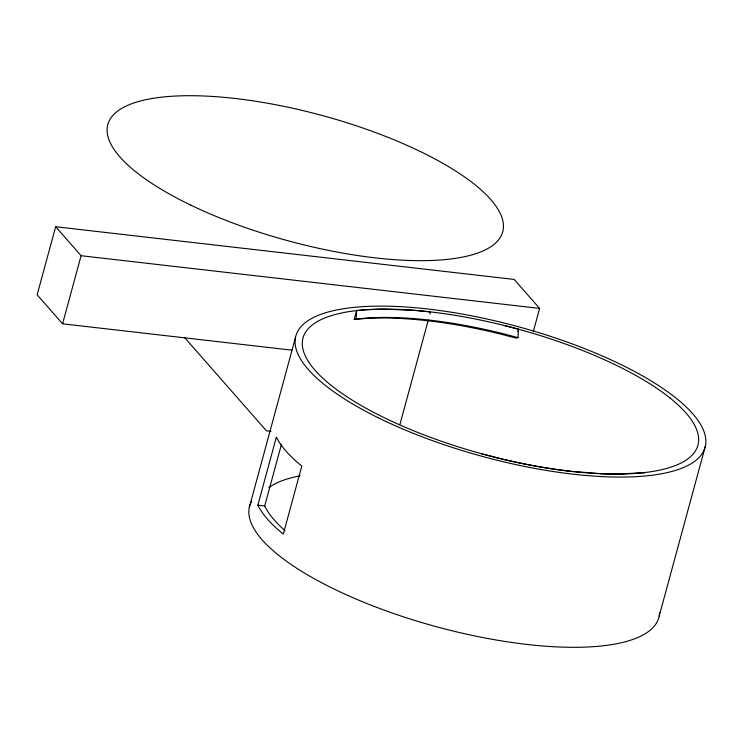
<?xml version="1.0" encoding="UTF-8"?>
<svg xmlns="http://www.w3.org/2000/svg" width="743" height="743" viewBox="0 0 743 743"><rect width="100%" height="100%" fill="white"/><g stroke="black" fill="none" stroke-linecap="round" stroke-linejoin="round"><path stroke-width="1.11" d="M356.603 310.602L354.188 319.49L356.176 319.026L356.603 310.602L365.129 309.803L382.19 309.125L414.13 310.314L430.513 311.911L429.956 313.955M354.188 319.49L364.748 318.552A204.631 64.929 15.2 0 1 501.265 334.239L516.023 338.084L518.001 337.619L518.438 329.195L503.68 325.35M533.242 331.852L539.613 308.41L514.175 279.433L55.651 226.736L37.15 294.832L62.588 323.809L291.85 350.157M62.588 323.809L81.089 255.713L55.651 226.736M249.276 507.534L295.528 337.303M257.858 505.175L276.359 437.079A212.061 67.288 15.2 0 0 301.807 466.056L283.306 534.143A212.061 67.288 15.2 0 1 257.858 505.175L264.712 505.955A204.622 64.929 15.2 0 0 284.95 530.576M264.712 505.955L281.393 444.565M399.985 424.262L428.293 320.084M517.834 331.415L518.438 329.195M659.18 616.123L705.432 445.893M482.105 454.642L482.513 453.992L497.281 457.846A204.594 64.92 15.2 0 0 570.448 471.285L603.019 473.83L618.77 474.071L644.348 472.594L643.94 473.245M356.176 319.026L366.986 318.013A200.889 63.74 15.2 0 1 502.788 333.616L518.001 337.619M81.089 255.713L539.613 308.41M271.037 431.358L266.449 430.829L184.654 337.666M268.836 487.631A204.622 64.929 15.2 0 1 300.098 475.836M659.598 612.761A212.061 67.288 15.2 0 1 436.16 626.646A212.061 67.288 15.2 0 1 251.45 501.581M190.7 205.096A204.622 64.929 15.2 0 0 502.602 232.253A204.622 64.929 15.2 0 0 222.482 97.203A204.622 64.929 15.2 0 0 190.7 205.096M670.084 398.053A204.622 64.929 15.2 0 0 397.942 309.367A204.669 64.938 15.2 0 0 367.163 309.664A204.622 64.929 15.2 0 0 331.443 385.598A204.622 64.929 15.2 0 0 570.448 471.285A204.529 64.901 15.2 0 0 603.019 473.83A204.622 64.929 15.2 0 0 670.084 398.053M377.815 417.566A212.061 67.288 15.2 0 0 704.485 449.144A212.061 67.288 15.2 0 0 419.126 308.076A212.061 67.288 15.2 0 0 377.815 417.566"/></g></svg>
